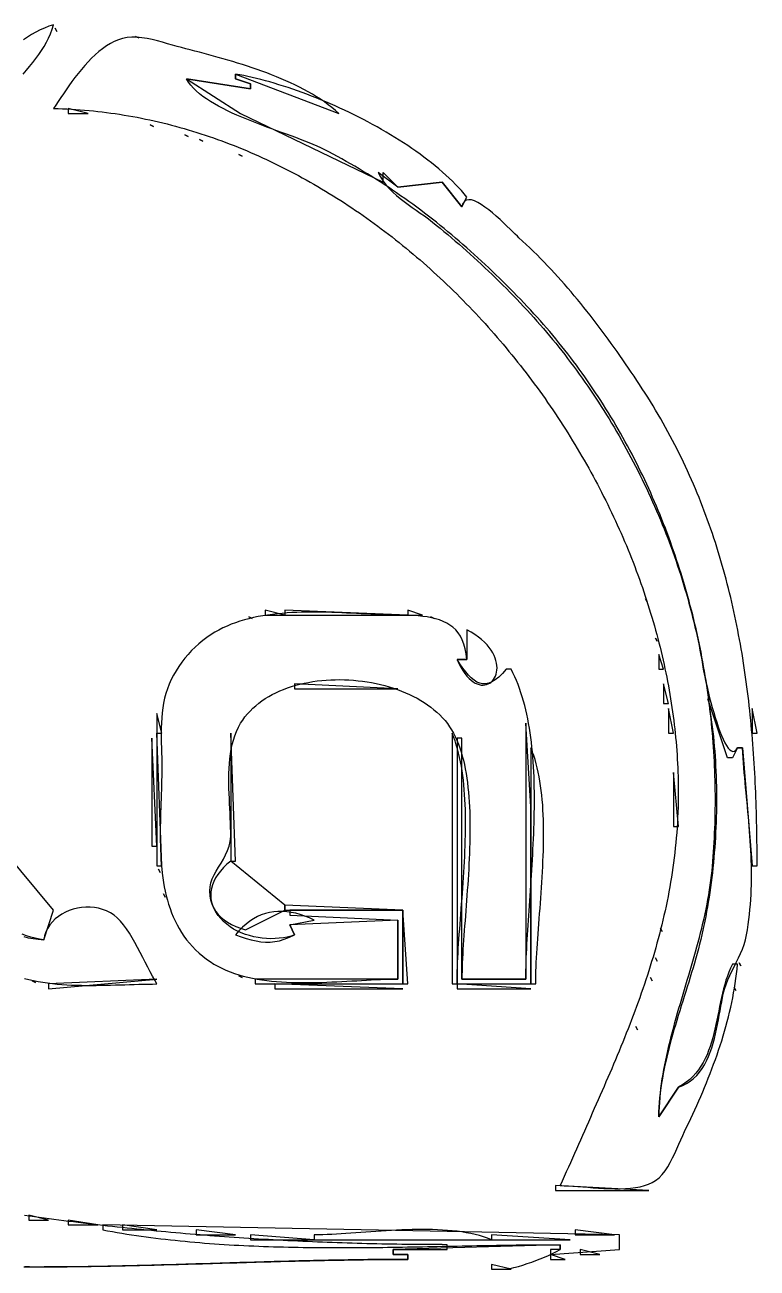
# Model space of a CAD drawing. Extents: x 0 to 1024, y 0 to 629.
# Drawn here: x 325.2 to 474, y 219.2 to 472 of the extents above; entities that cross this region are included whole.
import ezdxf

# ---------------------------------------------------------------- set-up
doc = ezdxf.new("R2010")
doc.units = 0
for name, color, linetype in [('C11', 11, 'CONTINUOUS'), ('C13', 13, 'CONTINUOUS'), ('C20', 20, 'CONTINUOUS'), ('C21', 21, 'CONTINUOUS'), ('C22', 22, 'CONTINUOUS'), ('C23', 23, 'CONTINUOUS'), ('C241', 241, 'CONTINUOUS'), ('C254', 254, 'CONTINUOUS')]:
    doc.layers.add(name, color=color, linetype=linetype)

msp = doc.modelspace()

# ---------------------------------------------------------------- linework, layer by layer
at = {"layer": 'C11'}
for points in [[(334, 455), (334, 454), (338, 454), (334, 455)], [(350.666656, 451.666656), (351.333344, 451.333344), (350.666656, 451.666656)], [(357.666656, 449.666656), (358.333344, 449.333344), (357.666656, 449.666656)], [(360.666656, 448.666656), (361.333344, 448.333344), (360.666656, 448.666656)], [(368.666656, 445.666656), (369.333344, 445.333344), (368.666656, 445.666656)], [(397, 442), (397.4808, 441.079), (398.0231, 440.2229), (398.6208, 439.4251), (399.2683, 438.6787), (399.9596, 437.9768), (400.6889, 437.3127), (401.4503, 436.6797), (402.2381, 436.0709), (403.0464, 435.4795), (403.8694, 434.8987), (404.7012, 434.3218), (405.536, 433.7419), (406.3679, 433.1522), (407.1912, 432.5461), (408, 431.9166), (408.7803, 431.2851), (409.5585, 430.6485), (410.3343, 430.0069), (411.1076, 429.3603), (411.8784, 428.7088), (412.6464, 428.0524), (413.4115, 427.3912), (414.1736, 426.7253), (414.9326, 426.0546), (415.6884, 425.3794), (416.4407, 424.6996), (417.1896, 424.0153), (417.9347, 423.3266), (418.6761, 422.6335), (419.4136, 421.9361), (420.147, 421.2344), (420.8763, 420.5286), (421.6012, 419.8186), (422.3217, 419.1046), (423.0376, 418.3866), (423.7489, 417.6646), (424.4553, 416.9388), (425.1567, 416.2091), (425.853, 415.4757), (426.5441, 414.7386), (427.2298, 413.9979), (427.9101, 413.2536), (428.5847, 412.5058), (429.2536, 411.7546), (429.9166, 411), (430.5543, 410.2637), (431.1876, 409.5217), (431.8163, 408.7739), (432.4405, 408.0206), (433.0601, 407.2617), (433.675, 406.4973), (434.2852, 405.7275), (434.8907, 404.9524), (435.4914, 404.1721), (436.0872, 403.3866), (436.6782, 402.596), (437.2643, 401.8004), (437.8454, 400.9998), (438.4215, 400.1944), (438.9926, 399.3841), (439.5585, 398.5692), (440.1194, 397.7496), (440.675, 396.9254), (441.2255, 396.0967), (441.7707, 395.2636), (442.3105, 394.4262), (442.8451, 393.5845), (443.3742, 392.7386), (443.8979, 391.8886), (444.4161, 391.0346), (444.9288, 390.1765), (445.4359, 389.3146), (445.9374, 388.4489), (446.4332, 387.5794), (446.9234, 386.7063), (447.4078, 385.8296), (447.8864, 384.9494), (448.3592, 384.0657), (448.8262, 383.1786), (449.2872, 382.2883), (449.7422, 381.3948), (450.1913, 380.4981), (450.6343, 379.5983), (451.0712, 378.6956), (451.502, 377.7899), (451.9266, 376.8815), (452.345, 375.9702), (452.7571, 375.0563), (453.1629, 374.1397), (453.5624, 373.2206), (453.9554, 372.2991), (454.3421, 371.3752), (454.7222, 370.4489), (455.0959, 369.5204), (455.4629, 368.5898), (455.8234, 367.6571), (456.1772, 366.7223), (456.5243, 365.7857), (456.8646, 364.8471), (457.1982, 363.9068), (457.5249, 362.9648), (457.8448, 362.0212), (458.1578, 361.0759), (458.4638, 360.1292), (458.7628, 359.1811), (459.0547, 358.2317), (459.3396, 357.281), (459.6173, 356.3292), (459.8878, 355.3762), (460.1512, 354.4222), (460.4072, 353.4672), (460.656, 352.5114), (460.8974, 351.5547), (461.1314, 350.5973), (461.358, 349.6393), (461.5771, 348.6807), (461.7887, 347.7216), (461.9927, 346.762), (462.1891, 345.8021), (462.3779, 344.8419), (462.5589, 343.8816), (462.7322, 342.921), (462.8978, 341.9605), (463.0555, 341), (463.1262, 340.5915), (463.2264, 340.0672), (463.3544, 339.4396), (463.5083, 338.7209), (463.6866, 337.9237), (463.8874, 337.0603), (464.1091, 336.1431), (464.3499, 335.1846), (464.6082, 334.1971), (464.8822, 333.1931), (465.1701, 332.1849), (465.4703, 331.1849), (465.7811, 330.2057), (466.1007, 329.2595), (466.4275, 328.3587), (466.7596, 327.5159), (467.0954, 326.7433), (467.4332, 326.0534), (467.7712, 325.4587), (468.1077, 324.9714), (468.4411, 324.604), (468.7696, 324.369), (469.0914, 324.2786), (469.4049, 324.3454), (469.7083, 324.5817), (470, 325), (471, 325), (473, 301), (474, 301), (473.9988, 302.0013), (473.9953, 303.0018), (473.9895, 304.0015), (473.9812, 305.0005), (473.9704, 305.9986), (473.957, 306.9959), (473.9409, 307.9924), (473.9222, 308.988), (473.9007, 309.9828), (473.8764, 310.9767), (473.8492, 311.9697), (473.8191, 312.9619), (473.7859, 313.9531), (473.7497, 314.9434), (473.7103, 315.9328), (473.6677, 316.9213), (473.6219, 317.9088), (473.5728, 318.8953), (473.5203, 319.8809), (473.4643, 320.8654), (473.4048, 321.849), (473.3418, 322.8316), (473.2751, 323.8131), (473.2047, 324.7937), (473.1306, 325.7731), (473.0526, 326.7516), (472.9708, 327.7289), (472.885, 328.7052), (472.7952, 329.6804), (472.7014, 330.6545), (472.6034, 331.6274), (472.5012, 332.5993), (472.3948, 333.57), (472.2841, 334.5395), (472.1689, 335.5079), (472.0494, 336.4752), (471.9253, 337.4412), (471.7967, 338.4061), (471.6634, 339.3697), (471.5255, 340.3321), (471.3828, 341.2933), (471.2353, 342.2533), (471.0829, 343.212), (470.9255, 344.1694), (470.7632, 345.1256), (470.5958, 346.0804), (470.4233, 347.034), (470.2456, 347.9863), (470.0626, 348.9372), (469.8743, 349.8868), (469.6807, 350.8351), (469.4816, 351.782), (469.277, 352.7275), (469.0669, 353.6716), (468.8511, 354.6144), (468.6297, 355.5557), (468.4025, 356.4957), (468.1695, 357.4342), (467.9306, 358.3712), (467.6858, 359.3068), (467.435, 360.241), (467.1781, 361.1737), (466.9151, 362.1049), (466.6459, 363.0345), (466.3705, 363.9627), (466.0888, 364.8894), (465.8007, 365.8145), (465.5061, 366.7381), (465.2051, 367.6601), (464.8975, 368.5806), (464.5833, 369.4995), (464.2625, 370.4168), (463.9348, 371.3324), (463.6004, 372.2465), (463.2591, 373.159), (462.9109, 374.0698), (462.5557, 374.9789), (462.1934, 375.8864), (461.824, 376.7922), (461.4474, 377.6964), (461.0636, 378.5988), (460.6725, 379.4996), (460.274, 380.3986), (459.8681, 381.2959), (459.4547, 382.1914), (459.0338, 383.0852), (458.6052, 383.9772), (458.169, 384.8675), (457.725, 385.7559), (457.2732, 386.6426), (456.8136, 387.5274), (456.346, 388.4104), (455.8705, 389.2916), (455.3869, 390.171), (454.8952, 391.0484), (454.3953, 391.9241), (453.8871, 392.7978), (453.3707, 393.6696), (452.8459, 394.5395), (452.3127, 395.4075), (451.771, 396.2736), (451.2208, 397.1378), (450.662, 398), (450.1049, 398.8488), (449.5446, 399.6965), (448.9808, 400.5429), (448.4135, 401.3879), (447.8426, 402.2312), (447.268, 403.0728), (446.6896, 403.9123), (446.1073, 404.7497), (445.521, 405.5849), (444.9306, 406.4175), (444.336, 407.2475), (443.737, 408.0746), (443.1337, 408.8988), (442.5259, 409.7198), (441.9135, 410.5375), (441.2965, 411.3517), (440.6746, 412.1622), (440.0478, 412.9689), (439.4161, 413.7715), (438.7793, 414.57), (438.1373, 415.3642), (437.49, 416.1538), (436.8373, 416.9388), (436.1792, 417.7188), (435.5155, 418.4939), (434.8461, 419.2638), (434.1709, 420.0283), (433.4899, 420.7873), (432.8029, 421.5405), (432.1098, 422.2879), (431.4106, 423.0293), (430.7052, 423.7644), (429.9933, 424.4932), (429.275, 425.2154), (428.5502, 425.9308), (427.8187, 426.6394), (427.0804, 427.341), (426.3353, 428.0353), (425.5833, 428.7222), (425.2649, 429.0216), (424.8506, 429.4261), (424.3518, 429.9184), (423.7799, 430.4813), (423.1463, 431.0976), (422.4625, 431.7499), (421.7398, 432.421), (420.9896, 433.0936), (420.2234, 433.7504), (419.4526, 434.3743), (418.6886, 434.9479), (417.9428, 435.454), (417.2265, 435.8753), (416.5513, 436.1945), (415.9285, 436.3944), (415.3695, 436.4577), (414.8857, 436.3672), (414.4886, 436.1056), (414.1895, 435.6556), (414, 435), (410, 440), (401, 439), (397, 442)], [(451.333344, 355.333344), (451.666656, 354.666656), (451.333344, 355.333344)], [(374, 353), (374, 352), (378, 352), (374, 353)], [(407.666656, 351.666656), (408.333344, 351.333344), (407.666656, 351.666656)], [(415, 349), (415, 343), (413, 343), (413.3843, 342.1602), (413.7807, 341.4026), (414.1867, 340.7245), (414.6003, 340.1234), (415.0192, 339.5968), (415.4413, 339.1423), (415.8642, 338.7571), (416.2858, 338.439), (416.7039, 338.1852), (417.1162, 337.9934), (417.5207, 337.8609), (417.9149, 337.7853), (418.2968, 337.7641), (418.6642, 337.7947), (419.0147, 337.8746), (419.3463, 338.0012), (419.6566, 338.1721), (419.9436, 338.3848), (420.2049, 338.6367), (420.4384, 338.9253), (420.6419, 339.248), (420.8131, 339.6025), (420.9499, 339.986), (421.05, 340.3962), (421.1112, 340.8305), (421.1313, 341.2864), (421.1082, 341.7613), (421.0395, 342.2528), (420.9231, 342.7583), (420.7568, 343.2752), (420.5383, 343.8012), (420.2655, 344.3336), (419.9361, 344.8699), (419.548, 345.4077), (419.0989, 345.9444), (418.5866, 346.4774), (418.0089, 347.0043), (417.3636, 347.5225), (416.6485, 348.0295), (415.8613, 348.5229), (415, 349)], [(454, 344), (454, 341), (455, 341), (454, 344)], [(352, 332), (352, 328), (353, 328), (352, 332)], [(456, 333), (456, 328), (457, 328), (456, 333)], [(367, 302), (366.2174, 301.3353), (365.5187, 300.6554), (364.9038, 299.963), (364.3727, 299.2611), (363.925, 298.5526), (363.5608, 297.8405), (363.2798, 297.1275), (363.0819, 296.4168), (362.9671, 295.7111), (362.9351, 295.0135), (362.9859, 294.3267), (363.1193, 293.6539), (363.3351, 292.9977), (363.6333, 292.3612), (364.0137, 291.7474), (364.4761, 291.159), (365.0205, 290.5991), (365.6467, 290.0705), (366.3545, 289.5762), (367.1439, 289.119), (368.0147, 288.702), (368.9668, 288.328), (370, 288), (378, 292), (378, 293), (367, 302)], [(453.333344, 282.333344), (453.666656, 281.666656), (453.333344, 282.333344)], [(452.333344, 278.333344), (452.666656, 277.666656), (452.333344, 278.333344)], [(449.333344, 268.333344), (449.666656, 267.666656), (449.333344, 268.333344)], [(371, 226), (371, 225), (384, 225), (371, 226)], [(420, 226), (420, 225), (436, 225), (420, 226)], [(432, 222), (432, 221), (435, 221), (432, 222)]]:
    msp.add_lwpolyline(points, dxfattribs=at)
at = {"layer": 'C13'}
for points in [[(427, 330), (427, 278), (414, 278), (414, 327), (413, 327), (413, 277), (428, 277), (428, 313), (427, 330)], [(352, 328), (352, 301), (353, 301), (352, 328)], [(341, 228), (341, 227), (341.9739, 226.8221), (342.9492, 226.6498), (343.9257, 226.4831), (344.9036, 226.3218), (345.8826, 226.1659), (346.8629, 226.0153), (347.8444, 225.8699), (348.827, 225.7296), (349.8108, 225.5944), (350.7957, 225.4641), (351.7817, 225.3387), (352.7687, 225.2181), (353.7568, 225.1022), (354.7459, 224.991), (355.736, 224.8844), (356.7271, 224.7822), (357.7191, 224.6844), (358.7121, 224.591), (359.7059, 224.5018), (360.7006, 224.4167), (361.6962, 224.3357), (362.6925, 224.2587), (363.6897, 224.1857), (364.6876, 224.1165), (365.6863, 224.051), (366.6857, 223.9892), (367.6858, 223.931), (368.6866, 223.8763), (369.688, 223.8251), (370.6901, 223.7772), (371.6927, 223.7326), (372.6959, 223.6911), (373.6997, 223.6528), (374.704, 223.6175), (375.7088, 223.5852), (376.7141, 223.5557), (377.7198, 223.5291), (378.7259, 223.5051), (379.7325, 223.4838), (380.7394, 223.465), (381.7467, 223.4486), (382.7543, 223.4347), (383.7622, 223.4231), (384.7704, 223.4137), (385.7788, 223.4064), (386.7875, 223.4012), (387.7964, 223.398), (388.8055, 223.3967), (389.8147, 223.3972), (390.824, 223.3994), (391.8335, 223.4033), (392.843, 223.4088), (393.8526, 223.4158), (394.8622, 223.4242), (395.8718, 223.434), (396.8815, 223.445), (397.891, 223.4572), (398.9005, 223.4705), (399.9099, 223.4847), (400.9192, 223.5), (401.9284, 223.5161), (402.9374, 223.5329), (403.9462, 223.5505), (404.9548, 223.5687), (405.9631, 223.5874), (406.9712, 223.6065), (407.979, 223.626), (408.9865, 223.6458), (409.9937, 223.6659), (411.0004, 223.686), (412.0068, 223.7062), (413.0128, 223.7264), (414.0184, 223.7465), (415.0235, 223.7663), (416.0281, 223.7859), (417.0322, 223.8052), (418.0357, 223.824), (419.0387, 223.8422), (420.0412, 223.8599), (421.043, 223.877), (422.0442, 223.8932), (423.0447, 223.9086), (424.0445, 223.9231), (425.0436, 223.9366), (426.042, 223.9491), (427.0397, 223.9603), (428.0366, 223.9704), (429.0326, 223.9791), (430.0278, 223.9864), (431.0222, 223.9922), (432.0157, 223.9964), (433.0083, 223.9991), (434, 224), (434, 223), (432, 223), (432, 222), (446, 223), (446, 226), (341, 228)]]:
    msp.add_lwpolyline(points, dxfattribs=at)
at = {"layer": 'C20'}
for points in [[(324.7903, 461.9903), (325.4727, 462.7613), (326.1373, 463.5421), (326.7805, 464.3331), (327.3987, 465.1349), (327.9881, 465.948), (328.5451, 466.7729), (329.066, 467.6102), (329.547, 468.4603), (329.9846, 469.3238), (330.3751, 470.2012), (330.7148, 471.0931), (331, 472), (330.07, 471.708), (329.1601, 471.3616), (328.2692, 470.9647), (327.3962, 470.5214), (326.54, 470.0357), (325.6997, 469.5116), (324.8741, 468.9534)], [(457.9459, 314), (457.9204, 312.9422), (457.8849, 311.8901), (457.8396, 310.8438), (457.7846, 309.8029), (457.7201, 308.7675), (457.6461, 307.7375), (457.5628, 306.7126), (457.4703, 305.6929), (457.3688, 304.6782), (457.2583, 303.6683), (457.1391, 302.6633), (457.0112, 301.663), (456.8748, 300.6672), (456.73, 299.6759), (456.577, 298.689), (456.4158, 297.7064), (456.2466, 296.7279), (456.0696, 295.7535), (455.8849, 294.783), (455.6925, 293.8163), (455.4927, 292.8534), (455.2855, 291.8941), (455.0712, 290.9383), (454.8497, 289.9859), (454.6214, 289.0369), (454.3862, 288.091), (454.1443, 287.1482), (453.8959, 286.2084), (453.6411, 285.2715), (453.38, 284.3374), (453.1127, 283.4059), (452.8394, 282.477), (452.5603, 281.5505), (452.2753, 280.6264), (451.9848, 279.7045), (451.6887, 278.7848), (451.3873, 277.867), (451.0807, 276.9512), (450.769, 276.0373), (450.4522, 275.125), (450.1307, 274.2143), (449.8044, 273.3051), (449.4736, 272.3973), (449.1384, 271.4908), (448.7988, 270.5854), (448.455, 269.6812), (448.1072, 268.7779), (447.7555, 267.8754), (447.4, 266.9737), (447.0408, 266.0726), (446.6781, 265.1721), (446.3121, 264.272), (445.9427, 263.3722), (445.5703, 262.4726), (445.1948, 261.5731), (444.8165, 260.6737), (444.4355, 259.7741), (444.0518, 258.8743), (443.6657, 257.9743), (443.2772, 257.0737), (442.8866, 256.1727), (442.4938, 255.271), (442.0992, 254.3686), (441.7027, 253.4653), (441.3045, 252.5611), (440.9048, 251.6558), (440.5036, 250.7493), (440.1012, 249.8416), (439.6976, 248.9325), (439.293, 248.0218), (438.8875, 247.1096), (438.4813, 246.1957), (438.0744, 245.28), (437.667, 244.3624), (437.2593, 243.4427), (436.8513, 242.521), (436.4432, 241.5969), (436.0352, 240.6706), (435.6273, 239.7418), (435.2197, 238.8104), (434.8125, 237.8764), (434.4059, 236.9396), (434, 236), (434.7917, 235.9863), (435.6509, 235.9486), (436.5694, 235.8921), (437.5391, 235.822), (438.5519, 235.7432), (439.5995, 235.6611), (440.6738, 235.5806), (441.7666, 235.5071), (442.8699, 235.4455), (443.9755, 235.401), (445.0752, 235.3788), (446.1608, 235.3839), (447.2243, 235.4216), (448.2574, 235.497), (449.252, 235.6152), (450.2, 235.7812), (451.0932, 236.0004), (451.9235, 236.2778), (452.6826, 236.6185), (453.3626, 237.0277), (454.0579, 237.5902), (454.6993, 238.2561), (455.2918, 239.0089), (455.8404, 239.8325), (456.35, 240.7102), (456.8256, 241.6259), (457.2722, 242.5632), (457.6947, 243.5056), (458.0982, 244.4369), (458.4875, 245.3406), (458.8677, 246.2004), (459.2438, 247), (459.6662, 247.8651), (460.0866, 248.7381), (460.5045, 249.6188), (460.9195, 250.5068), (461.331, 251.4019), (461.7388, 252.3037), (462.1423, 253.2119), (462.5411, 254.1262), (462.9348, 255.0464), (463.3228, 255.9722), (463.7048, 256.9031), (464.0804, 257.839), (464.449, 258.7796), (464.8103, 259.7244), (465.1637, 260.6733), (465.5089, 261.626), (465.8455, 262.582), (466.1729, 263.5412), (466.4907, 264.5032), (466.7985, 265.4678), (467.0958, 266.4346), (467.3823, 267.4033), (467.6574, 268.3737), (467.9207, 269.3453), (468.1717, 270.318), (468.4102, 271.2915), (468.6354, 272.2654), (468.8472, 273.2394), (469.0449, 274.2132), (469.2282, 275.1865), (469.3966, 276.1591), (469.5497, 277.1306), (469.687, 278.1008), (469.8081, 279.0692), (469.9126, 280.0357), (470, 281), (469, 281), (468.6183, 280.2297), (468.2722, 279.4336), (467.9584, 278.6141), (467.6732, 277.7737), (467.4131, 276.9148), (467.1747, 276.0398), (466.9544, 275.151), (466.7487, 274.251), (466.5542, 273.3421), (466.3673, 272.4267), (466.1845, 271.5074), (466.0024, 270.5864), (465.8173, 269.6663), (465.6259, 268.7494), (465.4246, 267.8381), (465.2099, 266.9349), (464.9783, 266.0422), (464.7263, 265.1624), (464.4504, 264.2979), (464.1471, 263.4512), (463.8129, 262.6246), (463.4443, 261.8206), (463.0377, 261.0416), (462.5898, 260.2901), (462.0969, 259.5683), (461.5556, 258.8788), (460.9623, 258.224), (460.3136, 257.6063), (459.606, 257.0281), (458.836, 256.4919), (458, 256), (454, 250), (454.0317, 250.9632), (454.0816, 251.9258), (454.1489, 252.8879), (454.2328, 253.8494), (454.3329, 254.8104), (454.4483, 255.7709), (454.5784, 256.731), (454.7226, 257.6907), (454.8802, 258.65), (455.0505, 259.609), (455.2328, 260.5676), (455.4265, 261.526), (455.6309, 262.4841), (455.8454, 263.442), (456.0692, 264.3998), (456.3018, 265.3573), (456.5423, 266.3148), (456.7903, 267.2721), (457.0449, 268.2295), (457.3055, 269.1867), (457.5716, 270.144), (457.8423, 271.1014), (458.117, 272.0588), (458.3951, 273.0163), (458.6759, 273.9739), (458.9587, 274.9317), (459.2428, 275.8898), (459.5277, 276.848), (459.8125, 277.8065), (460.0967, 278.7653), (460.3795, 279.7245), (460.6604, 280.684), (460.9386, 281.6439), (461.2135, 282.6042), (461.4844, 283.565), (461.7506, 284.5263), (462.0115, 285.4881), (462.2664, 286.4505), (462.5146, 287.4134), (462.7555, 288.377), (462.9883, 289.3412), (463.2125, 290.3061), (463.4274, 291.2718), (463.6322, 292.2381), (463.8263, 293.2053), (464.0091, 294.1733), (464.1799, 295.1421), (464.338, 296.1118), (464.4828, 297.0824), (464.6135, 298.0539), (464.7295, 299.0264), (464.8302, 300), (464.9186, 300.9611), (465.0009, 301.9232), (465.077, 302.8861), (465.147, 303.8497), (465.2109, 304.8141), (465.2687, 305.7792), (465.3204, 306.7449), (465.3659, 307.7112), (465.4054, 308.6781), (465.4387, 309.6455), (465.4659, 310.6133), (465.487, 311.5816), (465.502, 312.5502), (465.5109, 313.5192), (465.5137, 314.4885), (465.5105, 315.458), (465.5011, 316.4277), (465.4856, 317.3975), (465.4641, 318.3674), (465.4365, 319.3374), (465.4028, 320.3074), (465.363, 321.2774), (465.3172, 322.2473), (465.2653, 323.2171), (465.2073, 324.1867), (465.1433, 325.1561), (465.0732, 326.1252), (464.997, 327.0941), (464.9148, 328.0626), (464.8265, 329.0307), (464.7322, 329.9983), (464.6319, 330.9655), (464.5255, 331.9322), (464.4131, 332.8982), (464.2946, 333.8637), (464.1701, 334.8285), (464.0396, 335.7926), (463.903, 336.7559), (463.7604, 337.7184), (463.6118, 338.6801), (463.4572, 339.6409), (463.2966, 340.6008), (463.1299, 341.5597), (462.9572, 342.5176), (462.7786, 343.4743), (462.5939, 344.43), (462.4032, 345.3845), (462.2066, 346.3379), (462.0039, 347.2899), (461.7953, 348.2407), (461.5806, 349.1901), (461.36, 350.1382), (461.1334, 351.0848), (460.9008, 352.0299), (460.6622, 352.9736), (460.4177, 353.9156), (460.1672, 354.8561), (459.9107, 355.7949), (459.6483, 356.732), (459.3799, 357.6673), (459.1055, 358.6009), (458.8252, 359.5326), (458.5389, 360.4624), (458.2467, 361.3903), (457.9485, 362.3163), (457.6444, 363.2402), (457.3344, 364.1621), (457.0184, 365.0818), (456.6964, 365.9994), (456.3686, 366.9148), (456.0348, 367.828), (455.6951, 368.7389), (455.3494, 369.6474), (454.9979, 370.5536), (454.6404, 371.4573), (454.277, 372.3586), (453.9077, 373.2574), (453.5325, 374.1536), (453.1514, 375.0472), (452.7644, 375.9382), (452.3715, 376.8264), (451.9727, 377.712), (451.568, 378.5947), (451.1574, 379.4746), (450.7409, 380.3517), (450.3185, 381.2258), (449.8903, 382.097), (449.4561, 382.9651), (449.0161, 383.8302), (448.5702, 384.6923), (448.1185, 385.5511), (447.6609, 386.4068), (447.1974, 387.2592), (446.7281, 388.1084), (446.2529, 388.9542), (445.7718, 389.7967), (445.2849, 390.6357), (444.7922, 391.4713), (444.2936, 392.3034), (443.7891, 393.132), (443.2788, 393.9569), (442.7627, 394.7782), (442.2408, 395.5958), (441.713, 396.4097), (441.1794, 397.2198), (440.6399, 398.0261), (440.0947, 398.8286), (439.5436, 399.6271), (438.9867, 400.4217), (438.424, 401.2122), (437.8555, 401.9987), (437.2811, 402.7812), (436.701, 403.5595), (436.1151, 404.3336), (435.5233, 405.1035), (434.9258, 405.8691), (434.3225, 406.6304), (433.7134, 407.3873), (433.0985, 408.1398), (432.4778, 408.8879), (431.8513, 409.6315), (431.2191, 410.3705), (430.5811, 411.105), (429.9373, 411.8348), (429.2878, 412.56), (428.6324, 413.2804), (427.9714, 413.9961), (427.2801, 414.735), (426.5852, 415.4702), (425.8869, 416.2017), (425.1849, 416.9294), (424.4793, 417.6532), (423.7702, 418.3732), (423.0574, 419.0891), (422.3409, 419.801), (421.6208, 420.5088), (420.897, 421.2125), (420.1694, 421.9119), (419.4382, 422.607), (418.7032, 423.2978), (417.9644, 423.9842), (417.2219, 424.6661), (416.4755, 425.3434), (415.7253, 426.0162), (414.9713, 426.6843), (414.2134, 427.3477), (413.4517, 428.0063), (412.686, 428.66), (411.9165, 429.3089), (411.143, 429.9527), (410.3655, 430.5916), (409.5841, 431.2254), (408.7987, 431.854), (408.0092, 432.4774), (407.2158, 433.0955), (406.4183, 433.7082), (405.6167, 434.3156), (404.811, 434.9175), (404.0013, 435.5139), (403.1874, 436.1047), (402.3693, 436.6899), (401.5471, 437.2693), (400.7208, 437.843), (399.8902, 438.4108), (399.0554, 438.9728), (398.2164, 439.5288), (397.3731, 440.0788), (396.5255, 440.6226), (395.6737, 441.1604), (394.8175, 441.6919), (393.957, 442.2172), (393.0922, 442.7362), (392.223, 443.2488), (391.3494, 443.7549), (390.4714, 444.2545), (389.5889, 444.7475), (388.702, 445.2339), (387.8107, 445.7136), (386.9149, 446.1865), (386.0146, 446.6527), (385.3129, 446.999), (384.5653, 447.3437), (383.7755, 447.6876), (382.9468, 448.0313), (382.083, 448.3754), (381.1875, 448.7207), (380.2638, 449.0679), (379.3156, 449.4177), (378.3463, 449.7707), (377.3595, 450.1276), (376.3589, 450.4891), (375.3478, 450.8559), (374.3299, 451.2288), (373.3087, 451.6082), (372.2877, 451.9951), (371.2706, 452.39), (370.2608, 452.7936), (369.262, 453.2066), (368.2775, 453.6298), (367.3111, 454.0637), (366.3662, 454.5091), (365.4464, 454.9667), (364.5553, 455.4372), (363.6964, 455.9212), (362.8731, 456.4194), (362.0892, 456.9326), (361.3482, 457.4613), (360.6535, 458.0063), (360.0087, 458.5684), (359.4174, 459.148), (358.8832, 459.7461), (358.4095, 460.3632), (358, 461), (371, 459), (371, 460), (368, 461), (368, 462), (389, 454), (388.3034, 454.6074), (387.5796, 455.1974), (386.8299, 455.7703), (386.0554, 456.3267), (385.2577, 456.8667), (384.4379, 457.3908), (383.5974, 457.8994), (382.7376, 458.3929), (381.8597, 458.8716), (380.965, 459.3359), (380.0548, 459.7862), (379.1306, 460.2228), (378.1935, 460.6462), (377.2449, 461.0567), (376.2862, 461.4547), (375.3186, 461.8406), (374.3434, 462.2147), (373.3621, 462.5774), (372.3758, 462.9292), (371.3859, 463.2703), (370.3937, 463.6012), (369.4005, 463.9223), (368.4077, 464.2338), (367.4166, 464.5363), (366.4284, 464.83), (365.4445, 465.1154), (364.4663, 465.3928), (363.4949, 465.6626), (362.5318, 465.9252), (361.5783, 466.1809), (360.6356, 466.4302), (359.7051, 466.6734), (358.7881, 466.9109), (357.886, 467.143), (357, 467.3703), (356.0961, 467.6142), (355.1446, 467.8875), (354.1546, 468.1765), (353.135, 468.4674), (352.095, 468.7466), (351.0435, 469.0005), (349.9896, 469.2154), (348.9424, 469.3776), (347.9107, 469.4734), (346.9037, 469.4892), (345.9305, 469.4113), (345, 469.2261), (344.1675, 468.9589), (343.348, 468.6124), (342.542, 468.1924), (341.75, 467.7051), (340.9728, 467.1566), (340.2107, 466.5529), (339.4645, 465.9001), (338.7346, 465.2043), (338.0217, 464.4714), (337.3264, 463.7077), (336.6491, 462.919), (335.9906, 462.1116), (335.3513, 461.2915), (334.7319, 460.4647), (334.1329, 459.6373), (333.5549, 458.8153), (332.9984, 458.0049), (332.4641, 457.2121), (331.9526, 456.443), (331.4643, 455.7036), (331, 455)], [(368, 462), (368, 461), (371, 460), (371, 459), (358, 461), (369, 454.010803), (398, 440), (398, 442), (401, 439), (410, 440), (414, 435), (415, 437), (414.4594, 437.6473), (413.8945, 438.2917), (413.306, 438.9329), (412.6946, 439.5707), (412.0611, 440.2048), (411.406, 440.8349), (410.7303, 441.4609), (410.0345, 442.0825), (409.3194, 442.6995), (408.5858, 443.3116), (407.8343, 443.9186), (407.0656, 444.5203), (406.2805, 445.1164), (405.4797, 445.7067), (404.6639, 446.291), (403.8339, 446.869), (402.9903, 447.4405), (402.1339, 448.0052), (401.2654, 448.5629), (400.3855, 449.1135), (399.4949, 449.6565), (398.5943, 450.1919), (397.6846, 450.7194), (396.7663, 451.2386), (395.8402, 451.7495), (394.907, 452.2518), (393.9675, 452.7451), (393.0224, 453.2294), (392.0723, 453.7043), (391.1181, 454.1697), (390.1603, 454.6252), (389.1998, 455.0707), (388.2373, 455.5059), (387.2734, 455.9305), (386.3089, 456.3444), (385.3446, 456.7474), (384.381, 457.139), (383.4191, 457.5192), (382.4594, 457.8878), (381.5026, 458.2443), (380.5497, 458.5887), (379.6011, 458.9207), (378.6577, 459.2401), (377.7201, 459.5465), (376.7891, 459.8399), (375.8655, 460.1199), (374.9498, 460.3863), (374.043, 460.6388), (373.1455, 460.8774), (372.2583, 461.1016), (371.3819, 461.3113), (370.5172, 461.5062), (369.6648, 461.6861), (368.8255, 461.8508), (368, 462)], [(331, 455), (331.9044, 454.9771), (332.8077, 454.946), (333.7098, 454.9068), (334.6108, 454.8595), (335.5104, 454.8041), (336.4088, 454.7407), (337.3059, 454.6693), (338.2017, 454.59), (339.0962, 454.5027), (339.9893, 454.4076), (340.881, 454.3047), (341.7713, 454.194), (342.6601, 454.0755), (343.5475, 453.9493), (344.4334, 453.8155), (345.3178, 453.674), (346.2006, 453.525), (347.0819, 453.3683), (347.9616, 453.2042), (348.8396, 453.0326), (349.716, 452.8536), (350.5908, 452.6672), (351.4638, 452.4734), (352.3352, 452.2723), (353.2048, 452.0639), (354.0726, 451.8483), (354.9386, 451.6255), (355.8029, 451.3955), (356.6652, 451.1585), (357.5257, 450.9143), (358.3843, 450.6631), (359.241, 450.4049), (360.0958, 450.1398), (360.9485, 449.8677), (361.7993, 449.5887), (362.6481, 449.3029), (363.4948, 449.0103), (364.3394, 448.711), (365.182, 448.4049), (366.0224, 448.0921), (366.8607, 447.7727), (367.6968, 447.4467), (368.5307, 447.1141), (369.3624, 446.775), (370.1918, 446.4294), (371.019, 446.0773), (371.8438, 445.7188), (372.6664, 445.354), (373.4866, 444.9829), (374.3044, 444.6054), (375.1198, 444.2217), (375.9328, 443.8318), (376.7434, 443.4357), (377.5514, 443.0335), (378.357, 442.6252), (379.1601, 442.2108), (379.9606, 441.7904), (380.7585, 441.3641), (381.5538, 440.9318), (382.3465, 440.4936), (383.1366, 440.0496), (383.9239, 439.5997), (384.7086, 439.1441), (385.4905, 438.6827), (386.2697, 438.2156), (387.0462, 437.7429), (387.8198, 437.2645), (388.5906, 436.7806), (389.3585, 436.2911), (390.1235, 435.7961), (390.8857, 435.2957), (391.6449, 434.7898), (392.4012, 434.2786), (393.1545, 433.762), (393.9048, 433.2401), (394.652, 432.7129), (395.3962, 432.1805), (396.1374, 431.6429), (396.8754, 431.1002), (397.6103, 430.5523), (398.342, 429.9994), (399.0705, 429.4415), (399.7959, 428.8786), (400.518, 428.3107), (401.2369, 427.7379), (401.9524, 427.1602), (402.6647, 426.5777), (403.3737, 425.9904), (404.0792, 425.3984), (404.7814, 424.8016), (405.4802, 424.2002), (406.1756, 423.5942), (406.8675, 422.9835), (407.5559, 422.3683), (408.2408, 421.7485), (408.9222, 421.1243), (409.6, 420.4957), (410.2743, 419.8626), (410.9449, 419.2252), (411.6119, 418.5835), (412.2752, 417.9375), (412.9349, 417.2872), (413.5908, 416.6327), (414.243, 415.9741), (414.8914, 415.3114), (415.5361, 414.6446), (416.1769, 413.9737), (416.814, 413.2988), (417.4471, 412.62), (418.0764, 411.9372), (418.7017, 411.2505), (419.3231, 410.56), (419.9406, 409.8657), (420.554, 409.1676), (421.1635, 408.4658), (421.7689, 407.7603), (422.3702, 407.0512), (422.9675, 406.3384), (423.5606, 405.6221), (424.1497, 404.9022), (424.7345, 404.1789), (425.3152, 403.4521), (425.8916, 402.7218), (426.4638, 401.9882), (427.0317, 401.2513), (427.5954, 400.5111), (428.1547, 399.7676), (428.7097, 399.0209), (429.2603, 398.271), (429.8066, 397.518), (430.3484, 396.7618), (430.8857, 396.0027), (431.4187, 395.2405), (431.9471, 394.4753), (432.471, 393.7071), (432.9903, 392.9361), (433.5051, 392.1622), (434.0153, 391.3855), (434.5209, 390.606), (435.0218, 389.8238), (435.5181, 389.0389), (436.0097, 388.2512), (436.4965, 387.461), (436.9786, 386.6682), (437.456, 385.8728), (437.9285, 385.0749), (438.3963, 384.2746), (438.8591, 383.4718), (439.3172, 382.6667), (439.7703, 381.8591), (440.2185, 381.0493), (440.6617, 380.2372), (441.1, 379.4229), (441.5333, 378.6064), (441.9616, 377.7877), (442.3848, 376.9669), (442.8029, 376.144), (443.216, 375.3191), (443.6239, 374.4922), (444.0267, 373.6634), (444.4243, 372.8326), (444.8167, 372), (445.2039, 371.1655), (445.5858, 370.3292), (445.9625, 369.4912), (446.3338, 368.6514), (446.6999, 367.81), (447.0606, 366.9669), (447.4159, 366.1222), (447.7658, 365.2759), (448.1103, 364.4282), (448.4493, 363.5789), (448.7829, 362.7282), (449.111, 361.8761), (449.4335, 361.0226), (449.7505, 360.1678), (450.0619, 359.3118), (450.3677, 358.4544), (450.6679, 357.5959), (450.9624, 356.7362), (451.2513, 355.8754), (451.5344, 355.0134), (451.8119, 354.1505), (452.0835, 353.2865), (452.3494, 352.4215), (452.6095, 351.5556), (452.8638, 350.6889), (453.1122, 349.8212), (453.3547, 348.9528), (453.5914, 348.0836), (453.8221, 347.2136), (454.0468, 346.343), (454.2656, 345.4716), (454.4783, 344.5997), (454.6851, 343.7272), (454.8857, 342.8542), (455.0803, 341.9806), (455.2688, 341.1066), (455.4512, 340.2322), (455.6274, 339.3574), (455.7974, 338.4823), (455.9612, 337.6068), (456.1188, 336.7311), (456.2701, 335.8552), (456.4152, 334.9791), (456.5539, 334.1029), (456.6863, 333.2265), (456.8124, 332.3501), (456.932, 331.4736), (457.0453, 330.5972), (457.1521, 329.7208), (457.2524, 328.8445), (457.3463, 327.9684), (457.4337, 327.0924), (457.5145, 326.2166), (457.5888, 325.3411), (457.6565, 324.4659), (457.7176, 323.5909), (457.772, 322.7164), (457.8198, 321.8423), (457.8609, 320.9686), (457.8953, 320.0954), (457.9229, 319.2227), (457.9438, 318.3506), (457.9579, 317.4791), (457.9652, 316.6083), (457.9657, 315.7381), (457.9592, 314.8686), (457.946, 314)], [(401, 278), (401, 290), (379, 289), (380, 287), (379.2676, 286.7522), (378.4993, 286.5504), (377.7004, 286.3947), (376.8761, 286.2851), (376.0314, 286.222), (375.1716, 286.2054), (374.3017, 286.2354), (373.4271, 286.3124), (372.5528, 286.4364), (371.684, 286.6075), (370.8259, 286.826), (369.9837, 287.0921), (369.1625, 287.4058), (368.3674, 287.7673), (367.6038, 288.1768), (366.8766, 288.6345), (366.1911, 289.1405), (365.5525, 289.695), (364.9659, 290.2982), (364.4366, 290.9501), (363.9695, 291.651), (363.57, 292.4011), (363.2432, 293.2004), (362.9943, 294.0492), (362.8284, 294.9476), (362.7507, 295.8958), (362.7968, 296.7408), (362.9758, 297.5644), (363.2642, 298.3729), (363.6385, 299.1725), (364.0752, 299.9695), (364.5508, 300.7701), (365.0418, 301.5805), (365.5246, 302.4071), (365.9759, 303.2561), (366.3721, 304.1336), (366.6897, 305.0461), (366.9053, 305.9997), (366.9953, 307.0007), (367.0018, 307.898), (366.9901, 308.8191), (366.9638, 309.7614), (366.9261, 310.7226), (366.8805, 311.7), (366.8303, 312.691), (366.7789, 313.6933), (366.7297, 314.7042), (366.6861, 315.7212), (366.6516, 316.7419), (366.6293, 317.7636), (366.6229, 318.7839), (366.6356, 319.8002), (366.6709, 320.8101), (366.7321, 321.8109), (366.8226, 322.8002), (366.9459, 323.7754), (367.1052, 324.734), (367.304, 325.6735), (367.5457, 326.5914), (367.8337, 327.4851), (368.1714, 328.3521), (368.562, 329.19), (369.0092, 329.9961), (369.4368, 330.6611), (369.8999, 331.2991), (370.3972, 331.9104), (370.9272, 332.495), (371.4888, 333.0531), (372.0806, 333.5848), (372.7013, 334.0902), (373.3496, 334.5694), (374.0243, 335.0226), (374.724, 335.4498), (375.4474, 335.8514), (376.1932, 336.2272), (376.9602, 336.5776), (377.747, 336.9025), (378.5524, 337.2022), (379.3749, 337.4767), (380.2134, 337.7263), (381.0666, 337.9509), (381.933, 338.1508), (382.8115, 338.3261), (383.7008, 338.4769), (384.5994, 338.6033), (385.5062, 338.7055), (386.4199, 338.7835), (387.3391, 338.8376), (388.2625, 338.8678), (389.1889, 338.8742), (390.1169, 338.8571), (391.0452, 338.8165), (391.9726, 338.7525), (392.8977, 338.6653), (393.8193, 338.555), (394.736, 338.4218), (395.6466, 338.2657), (396.5497, 338.0869), (397.4441, 337.8855), (398.3284, 337.6617), (399.2014, 337.4155), (400.0617, 337.1472), (400.908, 336.8567), (401.7391, 336.5443), (402.5537, 336.2101), (403.3504, 335.8543), (404.128, 335.4768), (404.8851, 335.0779), (405.6205, 334.6577), (406.3328, 334.2163), (407.0208, 333.7539), (407.6832, 333.2706), (408.3186, 332.7664), (408.9258, 332.2416), (409.5034, 331.6963), (410.0502, 331.1305), (410.5649, 330.5445), (411.0461, 329.9382), (411.4926, 329.312), (411.903, 328.6659), (412.2762, 328), (412.6316, 327.2851), (412.9633, 326.5445), (413.2719, 325.779), (413.558, 324.9898), (413.8223, 324.1776), (414.0656, 323.3436), (414.2884, 322.4886), (414.4914, 321.6136), (414.6753, 320.7196), (414.8408, 319.8076), (414.9885, 318.8785), (415.1192, 317.9333), (415.2334, 316.973), (415.3318, 315.9985), (415.4152, 315.0107), (415.4841, 314.0107), (415.5393, 312.9994), (415.5814, 311.9778), (415.6111, 310.9469), (415.629, 309.9076), (415.6358, 308.8608), (415.6323, 307.8076), (415.619, 306.7489), (415.5966, 305.6857), (415.5658, 304.6189), (415.5273, 303.5496), (415.4817, 302.4786), (415.4297, 301.4069), (415.372, 300.3356), (415.3092, 299.2655), (415.242, 298.1976), (415.1711, 297.133), (415.0971, 296.0725), (415.0208, 295.0172), (414.9427, 293.9679), (414.8636, 292.9258), (414.7841, 291.8916), (414.7048, 290.8665), (414.6266, 289.8513), (414.5499, 288.8471), (414.4756, 287.8547), (414.4042, 286.8752), (414.3364, 285.9095), (414.2729, 284.9586), (414.2144, 284.0235), (414.1615, 283.1051), (414.1149, 282.2044), (414.0753, 281.3223), (414.0433, 280.4599), (414.0197, 279.618), (414.005, 278.7977), (414, 278), (427, 278), (427.0038, 278.838), (427.0149, 279.691), (427.0329, 280.5585), (427.0574, 281.4398), (427.0879, 282.3346), (427.1241, 283.2422), (427.1655, 284.1622), (427.2116, 285.0941), (427.2621, 286.0373), (427.3166, 286.9913), (427.3746, 287.9556), (427.4356, 288.9297), (427.4994, 289.913), (427.5653, 290.9051), (427.6331, 291.9054), (427.7023, 292.9135), (427.7725, 293.9287), (427.8432, 294.9507), (427.9141, 295.9788), (427.9846, 297.0125), (428.0545, 298.0514), (428.1232, 299.0949), (428.1903, 300.1425), (428.2555, 301.1936), (428.3183, 302.2479), (428.3782, 303.3047), (428.4349, 304.3635), (428.4879, 305.4238), (428.5368, 306.4851), (428.5811, 307.547), (428.6206, 308.6087), (428.6546, 309.67), (428.6829, 310.7301), (428.705, 311.7887), (428.7204, 312.8452), (428.7288, 313.8991), (428.7297, 314.9498), (428.7226, 315.9969), (428.7073, 317.0398), (428.6832, 318.078), (428.6499, 319.111), (428.6071, 320.1383), (428.5542, 321.1594), (428.4909, 322.1737), (428.4167, 323.1808), (428.3312, 324.18), (428.234, 325.171), (428.1247, 326.1532), (428.0028, 327.126), (427.8679, 328.0889), (427.7197, 329.0415), (427.5576, 329.9832), (427.3813, 330.9136), (427.1903, 331.832), (426.9842, 332.7379), (426.7625, 333.6309), (426.525, 334.5105), (426.2711, 335.376), (426.0004, 336.2271), (425.7124, 337.0631), (425.4069, 337.8836), (425.0833, 338.6881), (424.7412, 339.476), (424.3802, 340.2468), (424, 341), (423, 341), (422.2208, 340.1122), (421.4796, 339.3881), (420.7725, 338.8215), (420.0959, 338.4063), (419.446, 338.1363), (418.8192, 338.0054), (418.2117, 338.0075), (417.6197, 338.1365), (417.0397, 338.3862), (416.4678, 338.7505), (415.9004, 339.2233), (415.3337, 339.7984), (414.764, 340.4698), (414.1877, 341.2312), (413.6009, 342.0767), (413, 343), (415, 343), (414.8691, 344.129), (414.6706, 345.1591), (414.4068, 346.0947), (414.0798, 346.9404), (413.6918, 347.7008), (413.2451, 348.3804), (412.7419, 348.9839), (412.1844, 349.5158), (411.5747, 349.9806), (410.9152, 350.3831), (410.208, 350.7276), (409.4553, 351.0188), (408.6594, 351.2613), (407.8224, 351.4597), (406.9466, 351.6185), (406.0341, 351.7423), (405.0873, 351.8356), (404.1082, 351.9031), (403.0992, 351.9492), (402.0623, 351.9787), (401, 351.9961), (400.1117, 352.0109), (399.2085, 352.0339), (398.2916, 352.0638), (397.3616, 352.0997), (396.4196, 352.1403), (395.4665, 352.1845), (394.5031, 352.2314), (393.5305, 352.2797), (392.5495, 352.3285), (391.561, 352.3765), (390.566, 352.4227), (389.5654, 352.466), (388.5602, 352.5052), (387.5511, 352.5394), (386.5392, 352.5673), (385.5253, 352.5879), (384.5105, 352.6001), (383.4955, 352.6028), (382.4814, 352.5949), (381.469, 352.5753), (380.4593, 352.5428), (379.4532, 352.4965), (378.4515, 352.4351), (377.4553, 352.3576), (376.4654, 352.263), (375.4828, 352.15), (374.5084, 352.0176), (373.5431, 351.8647), (372.5878, 351.6902), (371.6434, 351.493), (370.7109, 351.2719), (369.7912, 351.026), (368.8852, 350.7541), (367.9938, 350.455), (367.1179, 350.1278), (366.2585, 349.7712), (365.4164, 349.3843), (364.5927, 348.9659), (363.7881, 348.5148), (363.0038, 348.0301)], [(363.0038, 348.03), (362.1617, 347.4554), (361.3442, 346.8401), (360.553, 346.1862), (359.7902, 345.4955), (359.0574, 344.77), (358.3567, 344.0117), (357.69, 343.2225), (357.0592, 342.4045), (356.4661, 341.5596), (355.9126, 340.6897), (355.4007, 339.7968), (354.9323, 338.8829), (354.5092, 337.95), (354.1334, 337), (353.8194, 336.0567), (353.5598, 335.0961), (353.3499, 334.1204), (353.185, 333.1316), (353.0604, 332.1317), (352.9714, 331.1229), (352.9132, 330.1072), (352.8811, 329.0867), (352.8705, 328.0635), (352.8765, 327.0397), (352.8946, 326.0173), (352.92, 324.9984), (352.9479, 323.9852), (352.9737, 322.9797), (352.9926, 321.9839), (353, 321), (352.9958, 320.126), (352.9841, 319.2408), (352.966, 318.3453), (352.9428, 317.4402), (352.9155, 316.5264), (352.8855, 315.6047), (352.8538, 314.6758), (352.8216, 313.7405), (352.7902, 312.7998), (352.7606, 311.8543), (352.7341, 310.905), (352.7119, 309.9525), (352.6952, 308.9977), (352.685, 308.0415), (352.6826, 307.0845), (352.6893, 306.1277), (352.706, 305.1718), (352.7342, 304.2177), (352.7748, 303.2661), (352.8291, 302.3178), (352.8983, 301.3737), (352.9836, 300.4345), (353.0861, 299.5011), (353.207, 298.5743), (353.3476, 297.6549), (353.5089, 296.7437), (353.6921, 295.8414), (353.8985, 294.9489), (354.1292, 294.0671), (354.3854, 293.1967), (354.6683, 292.3384), (354.979, 291.4932), (355.3188, 290.6619), (355.6887, 289.8452), (356.0901, 289.0439), (356.5241, 288.2588), (356.9918, 287.4909), (357.4944, 286.7408), (358.0332, 286.0093), (358.6092, 285.2973), (359.2237, 284.6057), (359.8779, 283.9351), (360.5729, 283.2863), (361.3099, 282.6603), (362.0902, 282.0579)], [(464, 335), (464.1681, 334.0663), (464.3275, 333.1239), (464.4782, 332.173), (464.6202, 331.214), (464.7537, 330.2474), (464.8785, 329.2735), (464.9948, 328.2928), (465.1025, 327.3055), (465.2018, 326.3122), (465.2925, 325.3132), (465.3749, 324.3089), (465.4488, 323.2996), (465.5143, 322.2859), (465.5715, 321.268), (465.6204, 320.2464), (465.661, 319.2214), (465.6933, 318.1934), (465.7174, 317.1629), (465.7333, 316.1303), (465.741, 315.0958), (465.7406, 314.06), (465.7321, 313.0232), (465.7155, 311.9857), (465.6909, 310.9481), (465.6582, 309.9106), (465.6176, 308.8737), (465.569, 307.8378), (465.5125, 306.8032), (465.4481, 305.7704), (465.3758, 304.7397), (465.2957, 303.7116), (465.2078, 302.6863), (465.1121, 301.6644), (465.0086, 300.6462), (464.8975, 299.6321), (464.7787, 298.6225), (464.6522, 297.6177), (464.5181, 296.6183), (464.3764, 295.6245), (464.2271, 294.6367), (464.0704, 293.6554), (463.9061, 292.681), (463.7343, 291.7138), (463.5551, 290.7542), (463.3685, 289.8026), (463.1745, 288.8595), (462.9732, 287.9251), (462.7646, 287), (462.5392, 286.0489), (462.3018, 285.0956), (462.0536, 284.1402), (461.7953, 283.1827), (461.5281, 282.2233), (461.2528, 281.262), (460.9704, 280.2989), (460.6819, 279.3342), (460.3883, 278.3677), (460.0905, 277.3998), (459.7895, 276.4303), (459.4863, 275.4595), (459.1818, 274.4874), (458.8771, 273.514), (458.573, 272.5395), (458.2706, 271.564), (457.9708, 270.5875), (457.6746, 269.6101), (457.383, 268.6318), (457.0969, 267.6529), (456.8174, 266.6733), (456.5453, 265.6931), (456.2816, 264.7124), (456.0274, 263.7314), (455.7835, 262.75), (455.551, 261.7684), (455.3309, 260.7866), (455.124, 259.8047), (454.9314, 258.8229), (454.754, 257.8411), (454.5928, 256.8595), (454.4489, 255.8782), (454.323, 254.8972), (454.2163, 253.9166), (454.1297, 252.9365), (454.0641, 251.9569), (454.0205, 250.9781), (454, 250), (458, 256), (458.8707, 256.3397), (459.6748, 256.7563), (460.4155, 257.2446), (461.0962, 257.7995), (461.72, 258.4159), (462.2903, 259.0888), (462.8104, 259.8128), (463.2834, 260.583), (463.7126, 261.3942), (464.1014, 262.2412), (464.453, 263.1191), (464.7706, 264.0226), (465.0576, 264.9466), (465.3171, 265.886), (465.5525, 266.8356), (465.7671, 267.7904), (465.964, 268.7453), (466.1466, 269.6951), (466.3181, 270.6346), (466.4819, 271.5588), (466.6411, 272.4626), (466.799, 273.3408), (466.9589, 274.1883), (467.1242, 275), (467.3705, 275.9717), (467.6802, 276.9147), (468.0412, 277.8347), (468.4417, 278.7372), (468.8696, 279.6279), (469.3132, 280.5124), (469.7603, 281.3962), (470.1992, 282.285), (470.6178, 283.1844), (471.0042, 284.1), (471.3465, 285.0374), (471.6327, 286.0022), (471.851, 287), (472.0253, 288.0346), (472.1808, 289.0645), (472.3182, 290.0901), (472.4382, 291.1114), (472.5414, 292.1288), (472.6285, 293.1425), (472.7002, 294.1527), (472.7571, 295.1596), (472.8001, 296.1636), (472.8296, 297.1647), (472.8465, 298.1632), (472.8514, 299.1594), (472.845, 300.1536), (472.8279, 301.1458), (472.8009, 302.1364), (472.7646, 303.1256), (472.7198, 304.1136), (472.667, 305.1007), (472.607, 306.0871), (472.5404, 307.0729), (472.468, 308.0586), (472.3904, 309.0442), (472.3083, 310.03), (472.2224, 311.0163), (472.1333, 312.0032), (472.0418, 312.991), (471.9485, 313.98), (471.8541, 314.9704), (471.7593, 315.9623), (471.6648, 316.9561), (471.5712, 317.9519), (471.4792, 318.9501), (471.3896, 319.9507), (471.3029, 320.9541), (471.22, 321.9605), (471.1414, 322.9701), (471.0678, 323.9832), (471, 325), (470, 325), (469, 323), (468, 323), (464, 335)], [(324.933, 286.6463), (325.861, 286.4129), (326.848, 286.2261), (327.8942, 286.0879), (329, 286), (331, 292), (321, 304)], [(325.059, 278.112), (325.9854, 277.8838), (326.922, 277.6803), (327.8679, 277.5002), (328.8221, 277.3424), (329.7839, 277.2055), (330.7523, 277.0883), (331.7265, 276.9896), (332.7057, 276.9082), (333.6889, 276.8427), (334.6754, 276.7921), (335.6642, 276.755), (336.6545, 276.7303), (337.6455, 276.7166), (338.6362, 276.7127), (339.6258, 276.7175), (340.6135, 276.7296), (341.5984, 276.7479), (342.5796, 276.771), (343.5562, 276.7978), (344.5275, 276.8271), (345.4925, 276.8575), (346.4504, 276.8879), (347.4003, 276.917), (348.3414, 276.9435), (349.2727, 276.9664), (350.1935, 276.9842), (351.1029, 276.9958), (352, 277), (351.5536, 277.7565), (351.0958, 278.588), (350.6263, 279.4817), (350.1447, 280.4248), (349.6507, 281.4046), (349.1439, 282.4085), (348.6241, 283.4238), (348.0908, 284.4376), (347.5438, 285.4373), (346.9826, 286.4102), (346.4071, 287.3435), (345.8167, 288.2246), (345.2113, 289.0407), (344.5904, 289.7792), (343.9537, 290.4272), (343.3009, 290.9722), (342.563, 291.4582), (341.7859, 291.8583), (340.9767, 292.1746), (340.1423, 292.4094), (339.2899, 292.5647), (338.4266, 292.6427), (337.5595, 292.6456), (336.6958, 292.5754), (335.8425, 292.4344), (335.0066, 292.2248), (334.1954, 291.9485), (333.416, 291.6079), (332.6753, 291.2051), (331.9806, 290.7422), (331.3389, 290.2213), (330.7573, 289.6446), (330.243, 289.0144), (329.803, 288.3326), (329.4444, 287.6015), (329.1744, 286.8232), (329, 286), (328.1536, 286.1208), (327.2872, 286.297), (326.4088, 286.5278), (325.5264, 286.8124), (324.6479, 287.1499)], [(368, 287), (369.1085, 286.6077), (370.1639, 286.2649), (371.1764, 285.9781), (372.1558, 285.7539), (373.1121, 285.5988), (374.0554, 285.5194), (374.9956, 285.5223), (375.9427, 285.614), (376.9067, 285.801), (377.8976, 286.09), (378.9253, 286.4875), (380, 287), (379, 289), (384, 290), (383.0406, 290.4338), (382.0898, 290.8086), (381.1483, 291.1232), (380.2171, 291.3764), (379.2967, 291.567), (378.3881, 291.6938), (377.492, 291.7557), (376.6092, 291.7514), (375.7404, 291.6798), (374.8866, 291.5397), (374.0483, 291.3298), (373.2265, 291.0491), (372.422, 290.6964), (371.6354, 290.2703), (370.8676, 289.7699), (370.1194, 289.1938), (369.3915, 288.5409), (368.6848, 287.81), (368, 287)], [(362.0902, 282.0578), (362.8313, 281.5404), (363.5973, 281.0596), (364.3871, 280.6143), (365.1995, 280.2031), (366.0335, 279.8249), (366.8879, 279.4785), (367.7617, 279.1627), (368.6536, 278.8763), (369.5626, 278.618), (370.4876, 278.3867), (371.4275, 278.1811), (372.3811, 278), (373.3473, 277.8423), (374.325, 277.7067), (375.3131, 277.5921), (376.3105, 277.4971), (377.3161, 277.4207), (378.3287, 277.3615), (379.3472, 277.3185), (380.3706, 277.2903), (381.3977, 277.2758), (382.4273, 277.2738), (383.4585, 277.2831), (384.49, 277.3024), (385.5207, 277.3305), (386.5496, 277.3663), (387.5755, 277.4086), (388.5972, 277.4561), (389.6138, 277.5075), (390.624, 277.5619), (391.6268, 277.6178), (392.6211, 277.6741), (393.6056, 277.7296), (394.5794, 277.7831), (395.5412, 277.8334), (396.4901, 277.8793), (397.4248, 277.9195), (398.3442, 277.9529), (399.2473, 277.9782), (400.1329, 277.9943), (401, 278)], [(324.9407, 219.5039), (325.9194, 219.5003), (326.8982, 219.4984), (327.8773, 219.498), (328.8566, 219.4991), (329.8361, 219.5018), (330.8159, 219.5058), (331.7958, 219.5114), (332.776, 219.5182), (333.7564, 219.5265), (334.7371, 219.536), (335.7179, 219.5467), (336.699, 219.5587), (337.6803, 219.5719), (338.6619, 219.5862), (339.6436, 219.6015), (340.6256, 219.618), (341.6079, 219.6354), (342.5903, 219.6538), (343.573, 219.6731), (344.556, 219.6934), (345.5391, 219.7144), (346.5225, 219.7363), (347.5062, 219.759), (348.4901, 219.7823), (349.4742, 219.8064), (350.4585, 219.8311), (351.4431, 219.8564), (352.428, 219.8823), (353.4131, 219.9087), (354.3984, 219.9356), (355.384, 219.9629), (356.3698, 219.9906), (357.3559, 220.0187), (358.3422, 220.0471), (359.3288, 220.0758), (360.3156, 220.1047), (361.3027, 220.1338), (362.29, 220.1631), (363.2776, 220.1925), (364.2654, 220.222), (365.2535, 220.2515), (366.2419, 220.281), (367.2305, 220.3105), (368.2193, 220.3399), (369.2084, 220.3691), (370.1978, 220.3982), (371.1875, 220.4271), (372.1774, 220.4558), (373.1675, 220.4841), (374.158, 220.5122), (375.1487, 220.5398), (376.1396, 220.5671), (377.1309, 220.5939), (378.1224, 220.6202), (379.1141, 220.6459), (380.1062, 220.6711), (381.0985, 220.6957), (382.0911, 220.7197), (383.0839, 220.7429), (384.077, 220.7654), (385.0705, 220.7872), (386.0641, 220.8081), (387.0581, 220.8282), (388.0523, 220.8474), (389.0468, 220.8656), (390.0416, 220.8829), (391.0367, 220.8991), (392.0321, 220.9143), (393.0277, 220.9284), (394.0237, 220.9413), (395.0199, 220.9531), (396.0164, 220.9637), (397.0131, 220.973), (398.0102, 220.9809), (399.0076, 220.9876), (400.0052, 220.9929), (401.0032, 220.9967), (402.0014, 220.9991), (403, 221), (403, 222), (400, 222), (400, 223), (411, 223), (411, 224), (409.9716, 224.0007), (408.9447, 224.0031), (407.919, 224.0069), (406.8946, 224.0124), (405.8714, 224.0194), (404.8495, 224.028), (403.8289, 224.0381), (402.8094, 224.0498), (401.7911, 224.0631), (400.7739, 224.0779), (399.7578, 224.0943), (398.7429, 224.1123), (397.729, 224.1319), (396.7162, 224.153), (395.7045, 224.1757), (394.6937, 224.2), (393.6839, 224.2259), (392.6751, 224.2533), (391.6672, 224.2824), (390.6603, 224.313), (389.6543, 224.3452), (388.6491, 224.379), (387.6448, 224.4144), (386.6413, 224.4514), (385.6386, 224.49), (384.6367, 224.5301), (383.6355, 224.5719), (382.6351, 224.6153), (381.6355, 224.6603), (380.6365, 224.7069), (379.6382, 224.7551), (378.6405, 224.8049), (377.6434, 224.8563), (376.647, 224.9093), (375.6511, 224.964), (374.6558, 225.0202), (373.661, 225.0781), (372.6668, 225.1376), (371.673, 225.1987), (370.6797, 225.2614), (369.6868, 225.3257), (368.6944, 225.3917), (367.7023, 225.4593), (366.7107, 225.5286), (365.7193, 225.5994), (364.7284, 225.6719), (363.7377, 225.746), (362.7473, 225.8218), (361.7571, 225.8992), (360.7672, 225.9782), (359.7776, 226.0589), (358.7881, 226.1412), (357.7988, 226.2252), (356.8096, 226.3108), (355.8206, 226.3981), (354.8316, 226.487), (353.8428, 226.5776), (352.854, 226.6698), (351.8652, 226.7637), (350.8764, 226.8592), (349.8877, 226.9564), (348.8989, 227.0552), (347.91, 227.1557), (346.9211, 227.2579), (345.932, 227.3617), (344.9429, 227.4672), (343.9536, 227.5744), (342.9641, 227.6833), (341.9744, 227.7938), (340.9845, 227.906), (339.9944, 228.0198), (339.004, 228.1354), (338.0134, 228.2526), (337.0224, 228.3715), (336.0311, 228.4921), (335.0394, 228.6144), (334.0474, 228.7383), (333.055, 228.864), (332.0621, 228.9913), (331.0688, 229.1203), (330.0751, 229.2511), (329.0809, 229.3835), (328.0861, 229.5176), (327.0908, 229.6534), (326.095, 229.7909), (325.0986, 229.9301)], [(434, 223), (434, 224), (400, 223), (400, 222), (403, 222), (403, 221), (401.9854, 220.9991), (400.9715, 220.9968), (399.9583, 220.9929), (398.9459, 220.9874), (397.9341, 220.9806), (396.923, 220.9723), (395.9126, 220.9627), (394.9029, 220.9518), (393.8938, 220.9395), (392.8853, 220.9261), (391.8774, 220.9115), (390.8702, 220.8957), (389.8635, 220.8788), (388.8574, 220.8608), (387.8519, 220.8418), (386.847, 220.8219), (385.8426, 220.801), (384.8388, 220.7792), (383.8354, 220.7566), (382.8326, 220.7331), (381.8303, 220.7089), (380.8285, 220.684), (379.8271, 220.6584), (378.8263, 220.6322), (377.8258, 220.6054), (376.8259, 220.578), (375.8263, 220.5501), (374.8272, 220.5218), (373.8284, 220.493), (372.8301, 220.4639), (371.8321, 220.4344), (370.8346, 220.4047), (369.8373, 220.3747), (368.8405, 220.3445), (367.8439, 220.3141), (366.8477, 220.2836), (365.8518, 220.2531), (364.8562, 220.2225), (363.8608, 220.1919), (362.8658, 220.1613), (361.871, 220.1309), (360.8765, 220.1006), (359.8822, 220.0705), (358.8881, 220.0406), (357.8943, 220.0109), (356.9006, 219.9816), (355.9072, 219.9526), (354.9139, 219.9241), (353.9208, 219.8959), (352.9278, 219.8683), (351.935, 219.8411), (350.9424, 219.8146), (349.9498, 219.7886), (348.9574, 219.7633), (347.965, 219.7387), (346.9728, 219.7149), (345.9806, 219.6918), (344.9884, 219.6695), (343.9964, 219.6481), (343.0043, 219.6276), (342.0123, 219.6081), (341.0203, 219.5896), (340.0283, 219.5721), (339.0363, 219.5556), (338.0443, 219.5404), (337.0522, 219.5262), (336.0601, 219.5133), (335.0679, 219.5017), (334.0757, 219.4913), (333.0834, 219.4823), (332.091, 219.4746), (331.0984, 219.4684), (330.1058, 219.4636), (329.113, 219.4604), (328.1201, 219.4587), (327.1271, 219.4586), (326.1339, 219.4602), (325.1405, 219.4634)], [(423.6161, 219.0907), (424.5513, 219.3355), (425.4757, 219.5936), (426.3887, 219.8654), (427.2897, 220.1512), (428.1782, 220.4516), (429.0536, 220.7671), (429.9153, 221.098), (430.7629, 221.4448), (431.5957, 221.8079), (432.4131, 222.1879), (433.2148, 222.5851), (434, 223)]]:
    msp.add_lwpolyline(points, dxfattribs=at)
at = {"layer": 'C21'}
for points in [[(331.333344, 471.333344), (331.666656, 470.666656), (331.333344, 471.333344)], [(370.666656, 351.666656), (371.333344, 351.333344), (370.666656, 351.666656)], [(403, 353), (403, 352), (406, 352), (403, 353)], [(453.333344, 347.333344), (453.666656, 346.666656), (453.333344, 347.333344)], [(380, 338), (380, 337), (401, 337), (380, 338)], [(473, 333), (473, 328), (474, 328), (473, 333)], [(367, 328), (367, 302), (368, 302), (367, 328)], [(412, 328), (412, 277), (413, 277), (413.0048, 277.8357), (413.0191, 278.6911), (413.0422, 279.5654), (413.0734, 280.4577), (413.1121, 281.3672), (413.1577, 282.2929), (413.2096, 283.2342), (413.2672, 284.1901), (413.3298, 285.1599), (413.3968, 286.1425), (413.4677, 287.1374), (413.5417, 288.1435), (413.6183, 289.16), (413.6969, 290.1862), (413.7767, 291.2211), (413.8573, 292.264), (413.938, 293.3139), (414.0181, 294.3701), (414.0971, 295.4317), (414.1743, 296.4979), (414.2491, 297.5678), (414.3209, 298.6405), (414.3891, 299.7154), (414.453, 300.7914), (414.512, 301.8678), (414.5656, 302.9437), (414.613, 304.0183), (414.6538, 305.0908), (414.6871, 306.1603), (414.7125, 307.2259), (414.7293, 308.2869), (414.7369, 309.3423), (414.7347, 310.3914), (414.722, 311.4333), (414.6982, 312.4672), (414.6627, 313.4922), (414.615, 314.5075), (414.5543, 315.5122), (414.4801, 316.5055), (414.3916, 317.4866), (414.2885, 318.4547), (414.1698, 319.4088), (414.0352, 320.3482), (413.8839, 321.2719), (413.7154, 322.1793), (413.5289, 323.0693), (413.324, 323.9413), (413.0999, 324.7943), (412.8561, 325.6275), (412.5919, 326.4401), (412.3067, 327.2312), (412, 328)], [(352.333344, 300.333344), (352.666656, 299.666656), (352.333344, 300.333344)], [(353.333344, 295.333344), (353.666656, 294.666656), (353.333344, 295.333344)], [(402, 292), (402, 277), (403, 277), (402, 292)], [(454.333344, 288.333344), (454.666656, 287.666656), (454.333344, 288.333344)], [(470.333344, 281.333344), (470.666656, 280.666656), (470.333344, 281.333344)], [(368.666656, 278.666656), (369.333344, 278.333344), (368.666656, 278.666656)], [(326.666656, 277.666656), (327.333344, 277.333344), (326.666656, 277.666656)], [(469.333344, 276.333344), (469.666656, 275.666656), (469.333344, 276.333344)], [(433, 236), (433, 235), (452, 235), (433, 236)], [(326, 230), (326, 229), (330, 229), (326, 230)], [(334, 229), (334, 228), (340, 228), (334, 229)], [(345, 228), (345, 227), (352, 227), (345, 228)], [(360, 227), (360, 226), (368, 226), (360, 227)], [(438, 223), (438, 222), (442, 222), (438, 223)], [(420, 220), (420, 219), (424, 219), (420, 220)]]:
    msp.add_lwpolyline(points, dxfattribs=at)
at = {"layer": 'C22'}
msp.add_lwpolyline([(379, 292), (379, 291), (401, 290), (401, 278), (372, 278), (372, 277), (402, 277), (402, 292), (379, 292)], dxfattribs=at)
at = {"layer": 'C23'}
for points in [[(378, 353), (378, 352), (403, 352), (378, 353)], [(457, 320), (457, 309), (458, 309), (457, 320)]]:
    msp.add_lwpolyline(points, dxfattribs=at)
at = {"layer": 'C241'}
msp.add_lwpolyline([(347.666656, 469.666656), (348.333344, 469.333344), (347.666656, 469.666656)], dxfattribs=at)
at = {"layer": 'C254'}
for points in [[(455, 338), (455, 334), (456, 334), (455, 338)], [(351, 327), (351, 305), (352, 305), (351, 327)], [(428, 325), (428, 277), (429, 277), (429.0051, 277.8386), (429.0201, 278.6977), (429.0442, 279.5762), (429.0767, 280.4732), (429.117, 281.3879), (429.1643, 282.3193), (429.2179, 283.2664), (429.2772, 284.2284), (429.3415, 285.2042), (429.41, 286.1931), (429.4822, 287.194), (429.5571, 288.206), (429.6343, 289.2282), (429.7129, 290.2597), (429.7924, 291.2995), (429.8719, 292.3468), (429.9508, 293.4005), (430.0284, 294.4599), (430.1041, 295.5238), (430.177, 296.5915), (430.2466, 297.6619), (430.3121, 298.7342), (430.3728, 299.8074), (430.428, 300.8806), (430.4771, 301.9529), (430.5194, 303.0234), (430.5541, 304.091), (430.5805, 305.155), (430.598, 306.2143), (430.6058, 307.2681), (430.6034, 308.3153), (430.5899, 309.3552), (430.5647, 310.3867), (430.527, 311.409), (430.4763, 312.421), (430.4117, 313.4219), (430.3327, 314.4108), (430.2384, 315.3867), (430.1283, 316.3487), (430.0016, 317.2959), (429.8575, 318.2273), (429.6956, 319.142), (429.5149, 320.0391), (429.3149, 320.9177), (429.0948, 321.7768), (428.854, 322.6155), (428.5917, 323.4329), (428.3072, 324.228), (428, 325)], [(378, 293), (378, 292), (402, 292), (378, 293)], [(352, 278), (330, 277), (330, 276), (352, 278)], [(376, 277), (376, 276), (402, 276), (376, 277)], [(413, 277), (413, 276), (428, 276), (413, 277)], [(384, 226), (384, 225), (420, 225), (419.2108, 225.31), (418.3947, 225.5905), (417.553, 225.8425), (416.6872, 226.0674), (415.7987, 226.2662), (414.8889, 226.4402), (413.9592, 226.5905), (413.0113, 226.7184), (412.0463, 226.825), (411.0659, 226.9115), (410.0714, 226.9792), (409.0643, 227.0291), (408.0461, 227.0625), (407.0181, 227.0806), (405.9818, 227.0845), (404.9386, 227.0755), (403.89, 227.0548), (402.8375, 227.0234), (401.7824, 226.9827), (400.7263, 226.9338), (399.6704, 226.8779), (398.6164, 226.8161), (397.5656, 226.7498), (396.5195, 226.68), (395.4794, 226.6079), (394.447, 226.5348), (393.4235, 226.4617), (392.4104, 226.3901), (391.4092, 226.3209), (390.4214, 226.2554), (389.4482, 226.1947), (388.4913, 226.1402), (387.552, 226.0929), (386.6318, 226.054), (385.7321, 226.0248), (384.8543, 226.0064), (384, 226)], [(437, 227), (437, 226), (445, 226), (437, 227)]]:
    msp.add_lwpolyline(points, dxfattribs=at)

doc.saveas('drawing.dxf')
